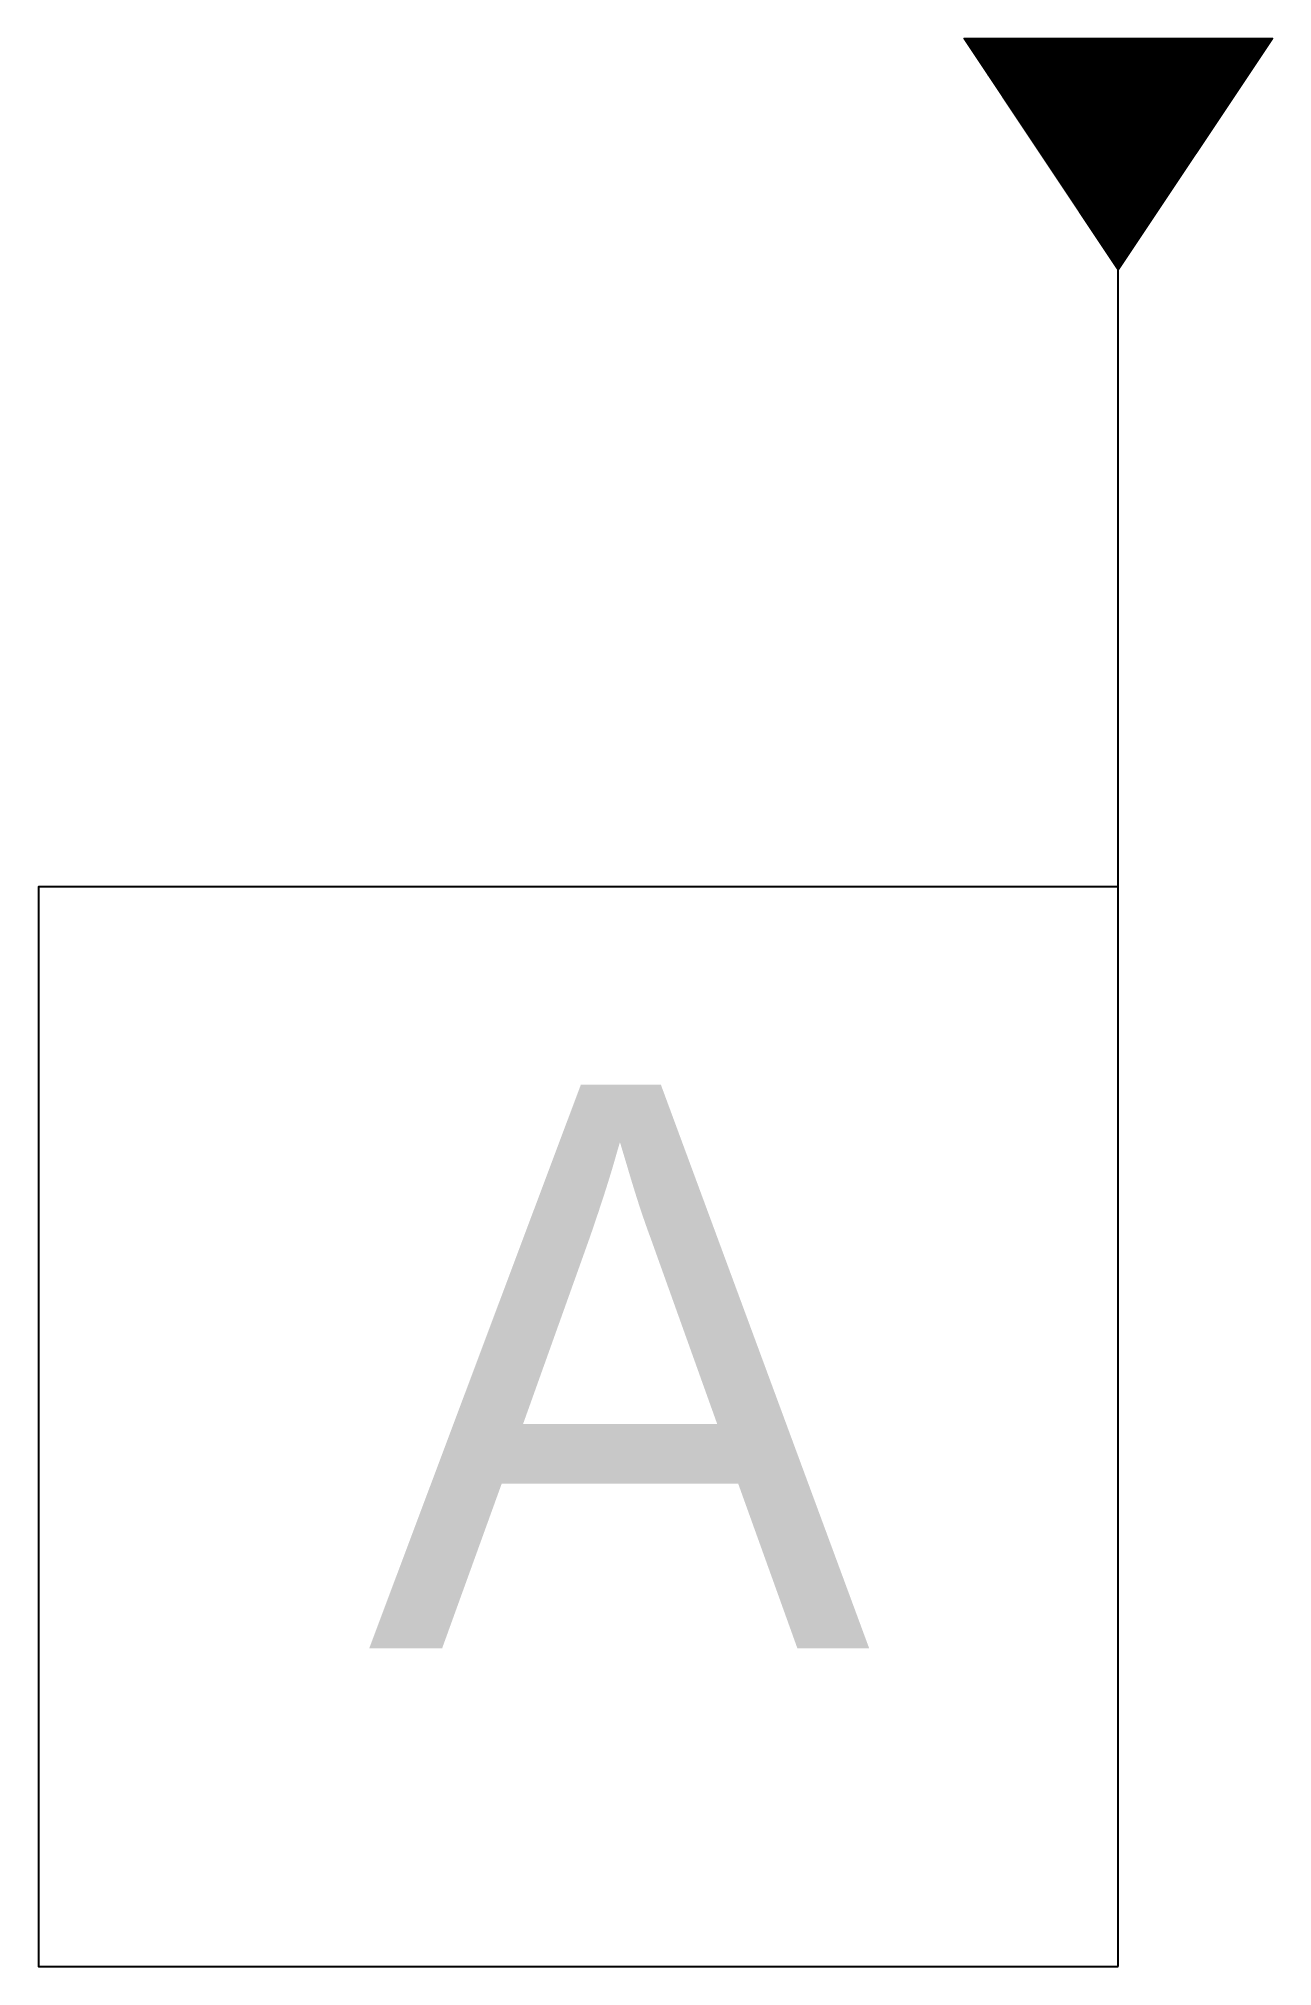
# Model space of a CAD drawing. Header units: millimetres. Extents: x 1311.2 to 1319.2, y 604.9 to 617.4.
import ezdxf

# ---------------------------------------------------------------- set-up
doc = ezdxf.new("R2010")
doc.units = ezdxf.units.MM
doc.styles.add('STANDART', font='txt')

# ---------------------------------------------------------------- blocks, each defined once
blk = doc.blocks.new('*X0')
at = {"color": 0}
for p, q in [((154.507, 105.99), (156.493, 105.99)), ((154.513, 105.98), (156.487, 105.98)), ((154.52, 105.97), (156.48, 105.97)), ((154.527, 105.96), (156.473, 105.96)), ((154.533, 105.95), (156.467, 105.95)), ((154.54, 105.94), (156.46, 105.94)), ((154.547, 105.93), (156.453, 105.93)), ((154.553, 105.92), (156.447, 105.92)), ((154.56, 105.91), (156.44, 105.91)), ((154.567, 105.9), (156.433, 105.9)), ((154.573, 105.89), (156.427, 105.89)), ((154.58, 105.88), (156.42, 105.88)), ((154.587, 105.87), (156.413, 105.87)), ((154.593, 105.86), (156.407, 105.86)), ((154.6, 105.85), (156.4, 105.85)), ((154.607, 105.84), (156.393, 105.84)), ((154.613, 105.83), (156.387, 105.83)), ((154.62, 105.82), (156.38, 105.82)), ((154.627, 105.81), (156.373, 105.81)), ((154.633, 105.8), (156.367, 105.8)), ((154.64, 105.79), (156.36, 105.79)), ((154.647, 105.78), (156.353, 105.78)), ((154.653, 105.77), (156.347, 105.77)), ((154.66, 105.76), (156.34, 105.76)), ((154.667, 105.75), (156.333, 105.75)), ((154.673, 105.74), (156.327, 105.74)), ((154.68, 105.73), (156.32, 105.73)), ((154.687, 105.72), (156.313, 105.72)), ((154.693, 105.71), (156.307, 105.71)), ((154.7, 105.7), (156.3, 105.7)), ((154.707, 105.69), (156.293, 105.69)), ((154.713, 105.68), (156.287, 105.68)), ((154.72, 105.67), (156.28, 105.67)), ((154.727, 105.66), (156.273, 105.66)), ((154.733, 105.65), (156.267, 105.65)), ((154.74, 105.64), (156.26, 105.64)), ((154.747, 105.63), (156.253, 105.63)), ((154.753, 105.62), (156.247, 105.62)), ((154.76, 105.61), (156.24, 105.61)), ((154.767, 105.6), (156.233, 105.6)), ((154.773, 105.59), (156.227, 105.59)), ((154.78, 105.58), (156.22, 105.58)), ((154.787, 105.57), (156.213, 105.57)), ((154.793, 105.56), (156.207, 105.56)), ((154.8, 105.55), (156.2, 105.55)), ((154.807, 105.54), (156.193, 105.54)), ((154.813, 105.53), (156.187, 105.53)), ((154.82, 105.52), (156.18, 105.52)), ((154.827, 105.51), (156.173, 105.51)), ((154.833, 105.5), (156.167, 105.5)), ((154.84, 105.49), (156.16, 105.49)), ((154.847, 105.48), (156.153, 105.48)), ((154.853, 105.47), (156.147, 105.47)), ((154.86, 105.46), (156.14, 105.46)), ((154.867, 105.45), (156.133, 105.45)), ((154.873, 105.44), (156.127, 105.44)), ((154.88, 105.43), (156.12, 105.43)), ((154.887, 105.42), (156.113, 105.42)), ((154.893, 105.41), (156.107, 105.41)), ((154.9, 105.4), (156.1, 105.4)), ((154.907, 105.39), (156.093, 105.39)), ((154.913, 105.38), (156.087, 105.38)), ((154.92, 105.37), (156.08, 105.37)), ((154.927, 105.36), (156.073, 105.36)), ((154.933, 105.35), (156.067, 105.35)), ((154.94, 105.34), (156.06, 105.34)), ((154.947, 105.33), (156.053, 105.33)), ((154.953, 105.32), (156.047, 105.32)), ((154.96, 105.31), (156.04, 105.31)), ((154.967, 105.3), (156.033, 105.3)), ((154.973, 105.29), (156.027, 105.29)), ((154.98, 105.28), (156.02, 105.28)), ((154.987, 105.27), (156.013, 105.27)), ((154.993, 105.26), (156.007, 105.26)), ((155, 105.25), (156, 105.25)), ((155.007, 105.24), (155.993, 105.24)), ((155.013, 105.23), (155.987, 105.23)), ((155.02, 105.22), (155.98, 105.22)), ((155.027, 105.21), (155.973, 105.21)), ((155.033, 105.2), (155.967, 105.2)), ((155.04, 105.19), (155.96, 105.19)), ((155.047, 105.18), (155.953, 105.18)), ((155.053, 105.17), (155.947, 105.17)), ((155.06, 105.16), (155.94, 105.16)), ((155.067, 105.15), (155.933, 105.15)), ((155.073, 105.14), (155.927, 105.14)), ((155.08, 105.13), (155.92, 105.13)), ((155.087, 105.12), (155.913, 105.12)), ((155.093, 105.11), (155.907, 105.11)), ((155.1, 105.1), (155.9, 105.1)), ((155.107, 105.09), (155.893, 105.09)), ((155.113, 105.08), (155.887, 105.08)), ((155.12, 105.07), (155.88, 105.07)), ((155.127, 105.06), (155.873, 105.06)), ((155.133, 105.05), (155.867, 105.05)), ((155.14, 105.04), (155.86, 105.04)), ((155.147, 105.03), (155.853, 105.03)), ((155.153, 105.02), (155.847, 105.02)), ((155.16, 105.01), (155.84, 105.01)), ((155.167, 105), (155.833, 105)), ((155.173, 104.99), (155.827, 104.99)), ((155.18, 104.98), (155.82, 104.98)), ((155.187, 104.97), (155.813, 104.97)), ((155.193, 104.96), (155.807, 104.96)), ((155.2, 104.95), (155.8, 104.95)), ((155.207, 104.94), (155.793, 104.94)), ((155.213, 104.93), (155.787, 104.93)), ((155.22, 104.92), (155.78, 104.92)), ((155.227, 104.91), (155.773, 104.91)), ((155.233, 104.9), (155.767, 104.9)), ((155.24, 104.89), (155.76, 104.89)), ((155.247, 104.88), (155.753, 104.88)), ((155.253, 104.87), (155.747, 104.87)), ((155.26, 104.86), (155.74, 104.86)), ((155.267, 104.85), (155.733, 104.85)), ((155.273, 104.84), (155.727, 104.84)), ((155.28, 104.83), (155.72, 104.83)), ((155.287, 104.82), (155.713, 104.82)), ((155.293, 104.81), (155.707, 104.81)), ((155.3, 104.8), (155.7, 104.8)), ((155.307, 104.79), (155.693, 104.79)), ((155.313, 104.78), (155.687, 104.78)), ((155.32, 104.77), (155.68, 104.77)), ((155.327, 104.76), (155.673, 104.76)), ((155.333, 104.75), (155.667, 104.75)), ((155.34, 104.74), (155.66, 104.74)), ((155.347, 104.73), (155.653, 104.73)), ((155.353, 104.72), (155.647, 104.72)), ((155.36, 104.71), (155.64, 104.71)), ((155.367, 104.7), (155.633, 104.7)), ((155.373, 104.69), (155.627, 104.69)), ((155.38, 104.68), (155.62, 104.68)), ((155.387, 104.67), (155.613, 104.67)), ((155.393, 104.66), (155.607, 104.66)), ((155.4, 104.65), (155.6, 104.65)), ((155.407, 104.64), (155.593, 104.64)), ((155.413, 104.63), (155.587, 104.63)), ((155.42, 104.62), (155.58, 104.62)), ((155.427, 104.61), (155.573, 104.61)), ((155.433, 104.6), (155.567, 104.6)), ((155.44, 104.59), (155.56, 104.59)), ((155.447, 104.58), (155.553, 104.58)), ((155.453, 104.57), (155.547, 104.57)), ((155.46, 104.56), (155.54, 104.56)), ((155.467, 104.55), (155.533, 104.55)), ((155.473, 104.54), (155.527, 104.54)), ((155.48, 104.53), (155.52, 104.53)), ((155.487, 104.52), (155.513, 104.52)), ((155.493, 104.51), (155.507, 104.51))]:
    blk.add_line(p, q, dxfattribs=at)
blk = doc.blocks.new('baza_a')
blk.add_line((1, -5.5), (1, -1.5))
blk.add_lwpolyline([(1, -1.5), (0, 0), (2, 0), (1, -1.5)])
blk.add_lwpolyline([(1, -12.5), (1, -5.5), (-6, -5.5), (-6, -12.5)], close=True)
blk.add_blockref('*X0', (-154.5, -106))
at = {"style": 'STANDART'}
blk.add_text('A', height=3.656, dxfattribs=at).set_placement((-3.866, -10.438))

msp = doc.modelspace()

# ---------------------------------------------------------------- block references
msp.add_blockref('baza_a', (1317.224, 617.41))

doc.saveas('drawing.dxf')
